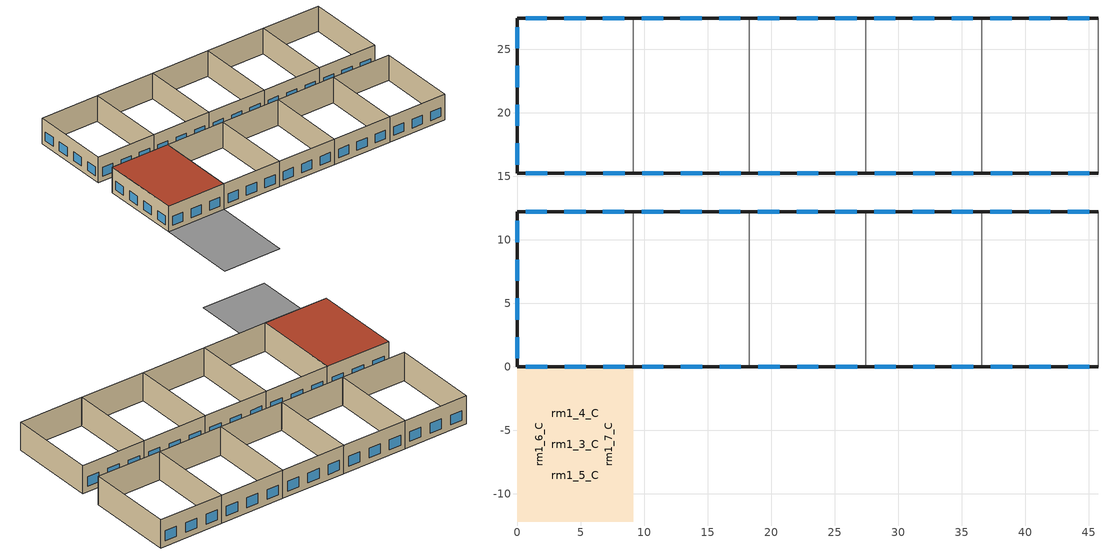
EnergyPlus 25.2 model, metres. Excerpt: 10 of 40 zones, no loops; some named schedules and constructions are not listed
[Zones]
rm1_3_C
 floor outside (SIMULATED_SL110): 0,-12.19 0,0 9.14,0 9.14,-12.19 z0
 wall outside (4_CONC_RADVA135): 9.14,12.19 0,12.19 0,0 9.14,0 z0:3.96
 wall to rm1_4_C (PARTITION115): 9.14,0 9.14,12.19 z0:3.96
 window (GT3): 8.44,12.19 6.77,12.19 / 5.39,12.19 3.72,12.19 / 2.35,12.19 0.67,12.19 / 0.7,0 2.38,0 / 3.75,0 5.42,0 / 6.8,0 8.47,0 / 0,11.49 0,9.81 / 0,8.44 0,6.77 / 0,5.39 0,3.72 / 0,2.35 0,0.67 z0.76:2.13
 roof outside (CONC_4_IN_NO96): 0,12.19 0,0 9.14,0 9.14,12.19 z3.96
rm1_4_C
 floor outside (SIMULATED_SL110): 0,-12.19 0,0 9.14,0 9.14,-12.19 z0
 wall outside (4_CONC_RADVA135): 18.29,12.19 9.14,12.19 / 9.14,0 18.29,0 z0:3.96
 wall to rm1_5_C (PARTITION115): 18.29,0 18.29,12.19 z0:3.96
 window (GT3): 17.59,12.19 15.91,12.19 / 14.54,12.19 12.86,12.19 / 11.49,12.19 9.81,12.19 / 9.85,0 11.52,0 / 12.89,0 14.57,0 / 15.94,0 17.62,0 z0.76:2.13
 roof outside (CONC_4_IN_NO96): 0,12.19 0,0 9.14,0 9.14,12.19 z3.96
rm1_5_C
 floor outside (SIMULATED_SL110): 0,-12.19 0,0 9.14,0 9.14,-12.19 z0
 wall outside (4_CONC_RADVA135): 27.43,12.19 18.29,12.19 / 18.29,0 27.43,0 z0:3.96
 wall to rm1_6_C (PARTITION115): 27.43,0 27.43,12.19 z0:3.96
 window (GT3): 26.73,12.19 25.05,12.19 / 23.68,12.19 22.01,12.19 / 20.64,12.19 18.96,12.19 / 18.99,0 20.66,0 / 22.04,0 23.71,0 / 25.09,0 26.76,0 z0.76:2.13
 roof outside (CONC_4_IN_NO96): 0,12.19 0,0 9.14,0 9.14,12.19 z3.96
rm1_6_C
 floor outside (SIMULATED_SL110): 0,-12.19 0,0 9.14,0 9.14,-12.19 z0
 wall outside (4_CONC_RADVA135): 36.58,12.19 27.43,12.19 / 27.43,0 36.58,0 z0:3.96
 wall to rm1_7_C (PARTITION115): 36.58,0 36.58,12.19 z0:3.96
 window (GT3): 35.88,12.19 34.2,12.19 / 32.83,12.19 31.15,12.19 / 29.78,12.19 28.1,12.19 / 28.13,0 29.81,0 / 31.18,0 32.86,0 / 34.23,0 35.91,0 z0.76:2.13
 roof outside (CONC_4_IN_NO96): 0,12.19 0,0 9.14,0 9.14,12.19 z3.96
rm1_7_C
 floor outside (SIMULATED_SL110): 0,-12.19 0,0 9.14,0 9.14,-12.19 z0
 wall outside (4_CONC_RADVA135): 45.72,12.19 36.58,12.19 / 36.58,0 45.72,0 z0:3.96
 wall to rm1_8_C (PARTITION115): 45.72,0 45.72,12.19 z0:3.96
 window (GT3): 45.02,12.19 43.34,12.19 / 41.97,12.19 40.3,12.19 / 38.92,12.19 37.25,12.19 / 37.28,0 38.95,0 / 40.33,0 42,0 / 43.37,0 45.05,0 z0.76:2.13
 roof outside (CONC_4_IN_NO96): 0,12.19 0,0 9.14,0 9.14,12.19 z3.96
rm2_1_C
 floor outside (SIMULATED_SL110): 0,-12.19 0,0 9.14,0 9.14,-12.19 z0
 wall outside (4_CONC_RADVA135): 9.14,27.43 0,27.43 0,15.24 9.14,15.24 z0:3.96
 wall to rm2_2_C (PARTITION115): 9.14,15.24 9.14,27.43 z0:3.96
 window (GT3): 8.44,27.43 6.77,27.43 / 5.39,27.43 3.72,27.43 / 2.35,27.43 0.67,27.43 / 0.7,15.24 2.38,15.24 / 3.75,15.24 5.42,15.24 / 6.8,15.24 8.47,15.24 / 0,26.73 0,25.05 / 0,23.68 0,22.01 / 0,20.64 0,18.96 / 0,17.59 0,15.91 z0.76:2.13
 roof outside (CONC_4_IN_NO96): 0,12.19 0,0 9.14,0 9.14,12.19 z3.96
rm2_2_C
 floor outside (SIMULATED_SL110): 0,-12.19 0,0 9.14,0 9.14,-12.19 z0
 wall outside (4_CONC_RADVA135): 18.29,27.43 9.14,27.43 / 9.14,15.24 18.29,15.24 z0:3.96
 wall to rm2_3_C (PARTITION115): 18.29,15.24 18.29,27.43 z0:3.96
 window (GT3): 17.59,27.43 15.91,27.43 / 14.54,27.43 12.86,27.43 / 11.49,27.43 9.81,27.43 / 9.85,15.24 11.52,15.24 / 12.89,15.24 14.57,15.24 / 15.94,15.24 17.62,15.24 z0.76:2.13
 roof outside (CONC_4_IN_NO96): 0,12.19 0,0 9.14,0 9.14,12.19 z3.96
rm2_3_C
 floor outside (SIMULATED_SL110): 0,-12.19 0,0 9.14,0 9.14,-12.19 z0
 wall outside (4_CONC_RADVA135): 27.43,27.43 18.29,27.43 / 18.29,15.24 27.43,15.24 z0:3.96
 wall to rm2_4_C (PARTITION115): 27.43,15.24 27.43,27.43 z0:3.96
 window (GT3): 26.73,27.43 25.05,27.43 / 23.68,27.43 22.01,27.43 / 20.64,27.43 18.96,27.43 / 18.99,15.24 20.66,15.24 / 22.04,15.24 23.71,15.24 / 25.09,15.24 26.76,15.24 z0.76:2.13
 roof outside (CONC_4_IN_NO96): 0,12.19 0,0 9.14,0 9.14,12.19 z3.96
rm2_4_C
 floor outside (SIMULATED_SL110): 0,-12.19 0,0 9.14,0 9.14,-12.19 z0
 wall outside (4_CONC_RADVA135): 36.58,27.43 27.43,27.43 / 27.43,15.24 36.58,15.24 z0:3.96
 wall to rm2_5_C (PARTITION115): 36.58,15.24 36.58,27.43 z0:3.96
 window (GT3): 35.88,27.43 34.2,27.43 / 32.83,27.43 31.15,27.43 / 29.78,27.43 28.1,27.43 / 28.13,15.24 29.81,15.24 / 31.18,15.24 32.86,15.24 / 34.23,15.24 35.91,15.24 z0.76:2.13
 roof outside (CONC_4_IN_NO96): 0,12.19 0,0 9.14,0 9.14,12.19 z3.96
rm2_5_C
 floor outside (SIMULATED_SL110): 0,-12.19 0,0 9.14,0 9.14,-12.19 z0
 wall outside (4_CONC_RADVA135): 45.72,27.43 36.58,27.43 / 36.58,15.24 45.72,15.24 z0:3.96
 wall to rm2_6_C (PARTITION115): 45.72,15.24 45.72,27.43 z0:3.96
 window (GT3): 45.02,27.43 43.34,27.43 / 41.97,27.43 40.3,27.43 / 38.92,27.43 37.25,27.43 / 37.28,15.24 38.95,15.24 / 40.33,15.24 42,15.24 / 43.37,15.24 45.05,15.24 z0.76:2.13
 roof outside (CONC_4_IN_NO96): 0,12.19 0,0 9.14,0 9.14,12.19 z3.96
[Building]
Green Design Tools: North Axis {deg}=180.0017; Terrain=City; Loads Convergence Tolerance Value=0.04; Temperature Convergence Tolerance Value {deltaC}=0.4; Solar Distribution=FullExterior; Maximum Number of Warmup Days=25; Minimum Number of Warmup Days=6
[Site:Location]
CZ03RV2: Latitude {deg}=38.5; Longitude {deg}=-121.5; Time Zone {hr}=-8; Elevation {m}=15.24
[Site:GroundTemperature:BuildingSurface]
12.38889, 11.22224, 11.11112, 11.66668, 13.8889, 16.11112, 18.05557, 19.2778, 19.38892, 18.38889, 16.50002, 14.33334
[SizingPeriod:DesignDay] Humidity Condition Type=Wetbulb; Rain Indicator=No; Snow Indicator=No; Daylight Saving Time Indicator=No; Solar Model Indicator=ASHRAEClearSky; Sky Clearness=0
Name | Month | Day of Month | Day Type | Maximum Dry-Bulb Temperature {C} | Daily Dry-Bulb Temperature Range {deltaC} | Wetbulb or DewPoint at Maximum Dry-Bulb {C} | Barometric Pressure {Pa} | Wind Speed {m/s} | Wind Direction {deg}
CZ03RV2 Coldest Day from Weather File | 12 | 28 | WinterDesignDay | 15 | 13.3 | 8.9 | 102805.1 | 2.12 | 67
CZ03RV2 Hottest Day from Weather File | 9 | 29 | SummerDesignDay | 31.7 | 20.6 | 16.1 | 101351.8 | 5.06 | 87
[Material] Roughness=MediumRough; Thermal Absorptance=0.9
Name | Thickness {m} | Conductivity {W/m-K} | Density {kg/m3} | Specific Heat {J/kg-K} | Solar Absorptance
CONC_4_IN_NO96__CC03_97 | 0.10159 | 1.310345 | 2242.584 | 836.7661 | 0.7
SIMULATED_SL110__IN05_111 | 0.245821 | 0.04324 | 9.611076 | 836.7661 | 0
SIMULATED_SL110__MAT357_112 | 0.4572 | 0.8648 | 1361.569 | 836.7661 | 0
SIMULATED_SL110__MAT356_113 | 0.3048 | 0.51888 | 1601.846 | 836.7661 | 0
PARTITION115__GP02_87 | 0.0158801 | 0.160161 | 800.923 | 836.7661 | 0.3
4_CONC_RADVA135__CC14_80 | 0.10159 | 1.801724 | 2242.584 | 836.7661 | 0.7
4_CONC_RADVA135__IN36_136 | 0.0762 | 0.034592 | 28.83323 | 1213.311 | 0.7
4_CONC_RADVA135__GP02_87 | 0.0158801 | 0.160161 | 800.923 | 836.7661 | 0.7
[Construction]
CONC_4_IN_NO96: CONC_4_IN_NO96__CC03_97
SIMULATED_SL110: SIMULATED_SL110__IN05_111, SIMULATED_SL110__MAT357_112, SIMULATED_SL110__MAT356_113
PARTITION115: PARTITION115__GP02_87, PARTITION115__WMF00_116, PARTITION115__GP02_87
4_CONC_RADVA135: 4_CONC_RADVA135__CC14_80, 4_CONC_RADVA135__IN36_136, 4_CONC_RADVA135__GP02_87
GT3: BRONZE 6MM
[Material:NoMass]
PARTITION115__WMF00_116: Roughness=MediumRough; Thermal Resistance {m2-K/W}=0.107499; Thermal Absorptance=0.9; Solar Absorptance=0.3
[WindowMaterial:Glazing]
BRONZE 6MM: Optical Data Type=SpectralAverage; Thickness {m}=.006; Solar Transmittance at Normal Incidence=.482; Front Side Solar Reflectance at Normal Incidence=.054; Back Side Solar Reflectance at Normal Incidence=.054; Visible Transmittance at Normal Incidence=.534; Front Side Visible Reflectance at Normal Incidence=.057; Back Side Visible Reflectance at Normal Incidence=.057; Infrared Transmittance at Normal Incidence=0; Front Side Infrared Hemispherical Emissivity=.84; Back Side Infrared Hemispherical Emissivity=.84; Conductivity {W/m-K}=.9
[WindowProperty:ShadingControl] Shading Type=InteriorShade; Shading Control Type=AlwaysOn; Setpoint {W/m2, W or deg C}=10.9383; Shading Control Is Scheduled=NO; Glare Control Is Active=NO
Name | Shading Device Material
Window1001WSC | Window1001WSM
Window3036WSC | Window3036WSM
Window3037WSC | Window3037WSM
Window1003WSC | Window1003WSM
Window3038WSC | Window3038WSM
Window3039WSC | Window3039WSM
Window1004WSC | Window1004WSM
Window3040WSC | Window3040WSM
Window3041WSC | Window3041WSM
Window3042WSC | Window3042WSM
Window1006WSC | Window1006WSM
Window3043WSC | Window3043WSM
Window3044WSC | Window3044WSM
Window1007WSC | Window1007WSM
Window3045WSC | Window3045WSM
Window3046WSC | Window3046WSM
Window1008WSC | Window1008WSM
Window3047WSC | Window3047WSM
Window3048WSC | Window3048WSM
Window1009WSC | Window1009WSM
Window3049WSC | Window3049WSM
Window3050WSC | Window3050WSM
Window1010WSC | Window1010WSM
Window3051WSC | Window3051WSM
Window3052WSC | Window3052WSM
Window1011WSC | Window1011WSM
Window3053WSC | Window3053WSM
Window3054WSC | Window3054WSM
Window1012WSC | Window1012WSM
Window3055WSC | Window3055WSM
Window3056WSC | Window3056WSM
Window1013WSC | Window1013WSM
Window3057WSC | Window3057WSM
Window3058WSC | Window3058WSM
Window1014WSC | Window1014WSM
Window3059WSC | Window3059WSM
Window3060WSC | Window3060WSM
Window1015WSC | Window1015WSM
Window3061WSC | Window3061WSM
Window3062WSC | Window3062WSM
Window1016WSC | Window1016WSM
Window3063WSC | Window3063WSM
Window3064WSC | Window3064WSM
Window1017WSC | Window1017WSM
Window3065WSC | Window3065WSM
Window3066WSC | Window3066WSM
Window1018WSC | Window1018WSM
Window3067WSC | Window3067WSM
Window3068WSC | Window3068WSM
Window1005WSC | Window1005WSM
Window3069WSC | Window3069WSM
Window3070WSC | Window3070WSM
Window1019WSC | Window1019WSM
Window3071WSC | Window3071WSM
Window3072WSC | Window3072WSM
Window1020WSC | Window1020WSM
Window3073WSC | Window3073WSM
Window3074WSC | Window3074WSM
Window1021WSC | Window1021WSM
Window3075WSC | Window3075WSM
Window3076WSC | Window3076WSM
Window1022WSC | Window1022WSM
Window3077WSC | Window3077WSM
Window3078WSC | Window3078WSM
Window3079WSC | Window3079WSM
Window1023WSC | Window1023WSM
Window3080WSC | Window3080WSM
Window3081WSC | Window3081WSM
Window1024WSC | Window1024WSM
Window3082WSC | Window3082WSM
Window3083WSC | Window3083WSM
Window1025WSC | Window1025WSM
Window3084WSC | Window3084WSM
Window3085WSC | Window3085WSM
Window1026WSC | Window1026WSM
Window3086WSC | Window3086WSM
Window3087WSC | Window3087WSM
Window3088WSC | Window3088WSM
Window1027WSC | Window1027WSM
Window3089WSC | Window3089WSM
Window3090WSC | Window3090WSM
Window1028WSC | Window1028WSM
Window3091WSC | Window3091WSM
Window3092WSC | Window3092WSM
Window1029WSC | Window1029WSM
Window3093WSC | Window3093WSM
Window3094WSC | Window3094WSM
Window1030WSC | Window1030WSM
Window3095WSC | Window3095WSM
Window3096WSC | Window3096WSM
Window1031WSC | Window1031WSM
Window3097WSC | Window3097WSM
Window3098WSC | Window3098WSM
Window1032WSC | Window1032WSM
Window3099WSC | Window3099WSM
Window3100WSC | Window3100WSM
Window1033WSC | Window1033WSM
Window3101WSC | Window3101WSM
Window3102WSC | Window3102WSM
Window1034WSC | Window1034WSM
Window3103WSC | Window3103WSM
Window3104WSC | Window3104WSM
Window1035WSC | Window1035WSM
Window3105WSC | Window3105WSM
Window3106WSC | Window3106WSM
Window1036WSC | Window1036WSM
Window3107WSC | Window3107WSM
Window3108WSC | Window3108WSM
Window1037WSC | Window1037WSM
Window3109WSC | Window3109WSM
Window3110WSC | Window3110WSM
Window1038WSC | Window1038WSM
Window3111WSC | Window3111WSM
Window3112WSC | Window3112WSM
Window1039WSC | Window1039WSM
Window3113WSC | Window3113WSM
Window3114WSC | Window3114WSM
Window1040WSC | Window1040WSM
Window3115WSC | Window3115WSM
Window3116WSC | Window3116WSM
Window1041WSC | Window1041WSM
Window3117WSC | Window3117WSM
Window3118WSC | Window3118WSM
Window1042WSC | Window1042WSM
Window3119WSC | Window3119WSM
Window3120WSC | Window3120WSM
Window1043WSC | Window1043WSM
Window3121WSC | Window3121WSM
Window3122WSC | Window3122WSM
Window1044WSC | Window1044WSM
Window3123WSC | Window3123WSM
Window3124WSC | Window3124WSM
Window3125WSC | Window3125WSM
Window1045WSC | Window1045WSM
Window3126WSC | Window3126WSM
Window3127WSC | Window3127WSM
Window1046WSC | Window1046WSM
Window3128WSC | Window3128WSM
Window3129WSC | Window3129WSM
Window1047WSC | Window1047WSM
Window3130WSC | Window3130WSM
Window3131WSC | Window3131WSM
Window1048WSC | Window1048WSM
Window3132WSC | Window3132WSM
Window3133WSC | Window3133WSM
Window3134WSC | Window3134WSM
Window1049WSC | Window1049WSM
Window3135WSC | Window3135WSM
Window3136WSC | Window3136WSM
Window1050WSC | Window1050WSM
Window3137WSC | Window3137WSM
Window3138WSC | Window3138WSM
Window1051WSC | Window1051WSM
Window3139WSC | Window3139WSM
Window3140WSC | Window3140WSM
Window1052WSC | Window1052WSM
Window3141WSC | Window3141WSM
Window3142WSC | Window3142WSM
Window1053WSC | Window1053WSM
Window3143WSC | Window3143WSM
Window3144WSC | Window3144WSM
Window1054WSC | Window1054WSM
Window3145WSC | Window3145WSM
Window3146WSC | Window3146WSM
Window1055WSC | Window1055WSM
Window3147WSC | Window3147WSM
Window3148WSC | Window3148WSM
Window1056WSC | Window1056WSM
Window3149WSC | Window3149WSM
Window3150WSC | Window3150WSM
Window1057WSC | Window1057WSM
Window3151WSC | Window3151WSM
Window3152WSC | Window3152WSM
Window1058WSC | Window1058WSM
Window3153WSC | Window3153WSM
Window3154WSC | Window3154WSM
Window1059WSC | Window1059WSM
Window3155WSC | Window3155WSM
Window3156WSC | Window3156WSM
Window1060WSC | Window1060WSM
Window3157WSC | Window3157WSM
Window3158WSC | Window3158WSM
Window1061WSC | Window1061WSM
Window3159WSC | Window3159WSM
Window3160WSC | Window3160WSM
Window1062WSC | Window1062WSM
Window3161WSC | Window3161WSM
Window3162WSC | Window3162WSM
Window1063WSC | Window1063WSM
Window3163WSC | Window3163WSM
Window3164WSC | Window3164WSM
Window1064WSC | Window1064WSM
Window3165WSC | Window3165WSM
Window3166WSC | Window3166WSM
Window1065WSC | Window1065WSM
Window3167WSC | Window3167WSM
Window3168WSC | Window3168WSM
Window1066WSC | Window1066WSM
Window3169WSC | Window3169WSM
Window3170WSC | Window3170WSM
Window3171WSC | Window3171WSM
Window1067WSC | Window1067WSM
Window3172WSC | Window3172WSM
Window3173WSC | Window3173WSM
Window1068WSC | Window1068WSM
Window3174WSC | Window3174WSM
Window3175WSC | Window3175WSM
Window1069WSC | Window1069WSM
Window3176WSC | Window3176WSM
Window3177WSC | Window3177WSM
Window1070WSC | Window1070WSM
Window3178WSC | Window3178WSM
Window3179WSC | Window3179WSM
Window3180WSC | Window3180WSM
Window1071WSC | Window1071WSM
Window3181WSC | Window3181WSM
Window3182WSC | Window3182WSM
Window1072WSC | Window1072WSM
Window3183WSC | Window3183WSM
Window3184WSC | Window3184WSM
Window1073WSC | Window1073WSM
Window3185WSC | Window3185WSM
Window3186WSC | Window3186WSM
Window1074WSC | Window1074WSM
Window3187WSC | Window3187WSM
Window3188WSC | Window3188WSM
Window1075WSC | Window1075WSM
Window3189WSC | Window3189WSM
Window3190WSC | Window3190WSM
Window1076WSC | Window1076WSM
Window3191WSC | Window3191WSM
Window3192WSC | Window3192WSM
Window1077WSC | Window1077WSM
Window3193WSC | Window3193WSM
Window3194WSC | Window3194WSM
Window1078WSC | Window1078WSM
Window3195WSC | Window3195WSM
Window3196WSC | Window3196WSM
Window1079WSC | Window1079WSM
Window3197WSC | Window3197WSM
Window3198WSC | Window3198WSM
Window1080WSC | Window1080WSM
Window3199WSC | Window3199WSM
Window3200WSC | Window3200WSM
Window1081WSC | Window1081WSM
Window3201WSC | Window3201WSM
Window3202WSC | Window3202WSM
Window1082WSC | Window1082WSM
Window3203WSC | Window3203WSM
Window3204WSC | Window3204WSM
Window1083WSC | Window1083WSM
Window3205WSC | Window3205WSM
Window3206WSC | Window3206WSM
Window1084WSC | Window1084WSM
Window3207WSC | Window3207WSM
Window3208WSC | Window3208WSM
Window1085WSC | Window1085WSM
Window3209WSC | Window3209WSM
Window3210WSC | Window3210WSM
Window1086WSC | Window1086WSM
Window3211WSC | Window3211WSM
Window3212WSC | Window3212WSM
Window1087WSC | Window1087WSM
Window3213WSC | Window3213WSM
Window3214WSC | Window3214WSM
Window1088WSC | Window1088WSM
Window3215WSC | Window3215WSM
Window3216WSC | Window3216WSM
Window3217WSC | Window3217WSM
[Zone] Type=1; Multiplier=1; Ceiling Height {m}=3.9624; Volume {m3}=441.7421
rm1_3_C; rm1_4_C; rm1_5_C; rm1_6_C; rm1_7_C; rm2_1_C; rm2_2_C; rm2_3_C; rm2_4_C; rm2_5_C
[People] Number of People Schedule=OffOcc; Number of People Calculation Method=People; Number of People=4.363636; Fraction Radiant=0.3
Name | Zone or ZoneList | Activity Level Schedule
rm1_3_C_PEOPLE | rm1_3_C | rm1_3_CActSched
rm1_4_C_PEOPLE | rm1_4_C | rm1_4_CActSched
rm1_5_C_PEOPLE | rm1_5_C | rm1_5_CActSched
rm1_6_C_PEOPLE | rm1_6_C | rm1_6_CActSched
rm1_7_C_PEOPLE | rm1_7_C | rm1_7_CActSched
rm2_1_C_PEOPLE | rm2_1_C | rm2_1_CActSched
rm2_2_C_PEOPLE | rm2_2_C | rm2_2_CActSched
rm2_3_C_PEOPLE | rm2_3_C | rm2_3_CActSched
rm2_4_C_PEOPLE | rm2_4_C | rm2_4_CActSched
rm2_5_C_PEOPLE | rm2_5_C | rm2_5_CActSched
[Lights] Schedule=OffLgt; Design Level Calculation Method=LightingLevel; Lighting Level {W}=2400; Return Air Fraction=0; Fraction Radiant=0.59; Fraction Visible=0.1; Fraction Replaceable=0
Name | Zone or ZoneList
rm1_3_C_LIGHTS | rm1_3_C
rm1_4_C_LIGHTS | rm1_4_C
rm1_5_C_LIGHTS | rm1_5_C
rm1_6_C_LIGHTS | rm1_6_C
rm1_7_C_LIGHTS | rm1_7_C
rm2_1_C_LIGHTS | rm2_1_C
rm2_2_C_LIGHTS | rm2_2_C
rm2_3_C_LIGHTS | rm2_3_C
rm2_4_C_LIGHTS | rm2_4_C
rm2_5_C_LIGHTS | rm2_5_C
[ElectricEquipment] Schedule=OffLgt; Design Level Calculation Method=EquipmentLevel; Design Level {W}=900.0001; Fraction Latent=0; Fraction Radiant=0.7; Fraction Lost=0
Name | Zone or ZoneList
rm1_3_C_EQUIP | rm1_3_C
rm1_4_C_EQUIP | rm1_4_C
rm1_5_C_EQUIP | rm1_5_C
rm1_6_C_EQUIP | rm1_6_C
rm1_7_C_EQUIP | rm1_7_C
rm2_1_C_EQUIP | rm2_1_C
rm2_2_C_EQUIP | rm2_2_C
rm2_3_C_EQUIP | rm2_3_C
rm2_4_C_EQUIP | rm2_4_C
rm2_5_C_EQUIP | rm2_5_C
[ZoneInfiltration:DesignFlowRate] Schedule=OffInf; Design Flow Rate Calculation Method=Flow/Zone; Design Flow Rate {m3/s}=0.0173681; Constant Term Coefficient=0; Temperature Term Coefficient=0; Velocity Term Coefficient=0.224; Velocity Squared Term Coefficient=0
Name | Zone or ZoneList
rm1_3_C_INFILT | rm1_3_C
rm1_4_C_INFILT | rm1_4_C
rm1_5_C_INFILT | rm1_5_C
rm1_6_C_INFILT | rm1_6_C
rm1_7_C_INFILT | rm1_7_C
rm2_1_C_INFILT | rm2_1_C
rm2_2_C_INFILT | rm2_2_C
rm2_3_C_INFILT | rm2_3_C
rm2_4_C_INFILT | rm2_4_C
rm2_5_C_INFILT | rm2_5_C
[InternalMass] Surface Area {m2}=111.4836
Name | Construction | Zone
rm1_3_CFURNMASS | rm1_3_CFURNCONS | rm1_3_C
rm1_4_CFURNMASS | rm1_4_CFURNCONS | rm1_4_C
rm1_5_CFURNMASS | rm1_5_CFURNCONS | rm1_5_C
rm1_6_CFURNMASS | rm1_6_CFURNCONS | rm1_6_C
rm1_7_CFURNMASS | rm1_7_CFURNCONS | rm1_7_C
rm2_1_CFURNMASS | rm2_1_CFURNCONS | rm2_1_C
rm2_2_CFURNMASS | rm2_2_CFURNCONS | rm2_2_C
rm2_3_CFURNMASS | rm2_3_CFURNCONS | rm2_3_C
rm2_4_CFURNMASS | rm2_4_CFURNCONS | rm2_4_C
rm2_5_CFURNMASS | rm2_5_CFURNCONS | rm2_5_C
